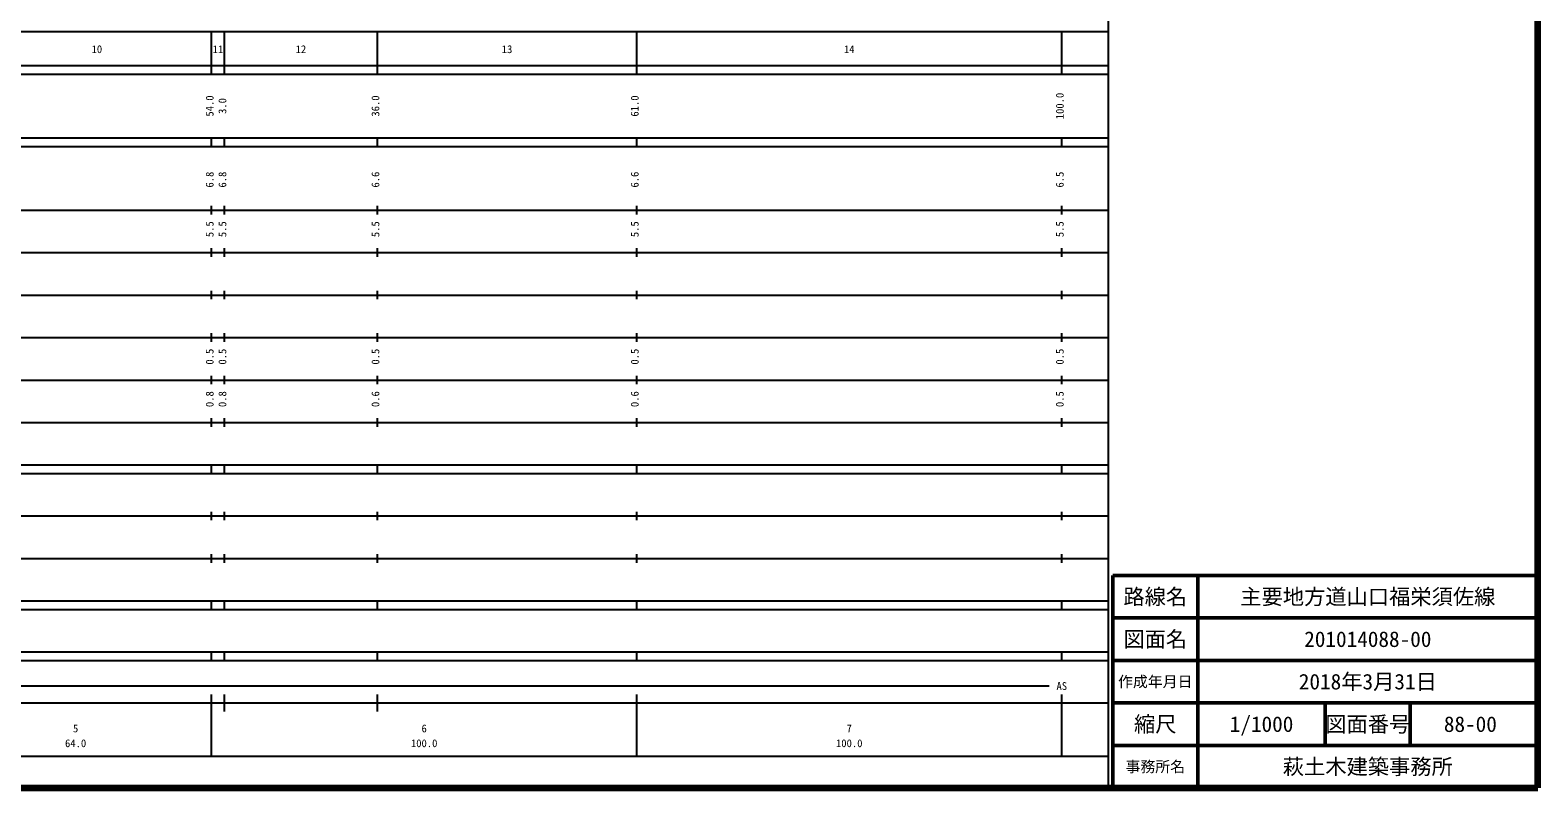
# Model space of a CAD drawing. Units: millimetres on the paper, enlarged 1000 times. Extents: x 40000 to 680000, y 20000 to 380000.
# Drawn here: x 325306 to 680000, y 20000 to 198357 of the extents above; entities that cross this region are included whole.
import ezdxf
from ezdxf.enums import TextEntityAlignment as Align

# ---------------------------------------------------------------- set-up
doc = ezdxf.new("R2010")
doc.units = ezdxf.units.MM
doc.header["$LTSCALE"] = 1000
for name, color, linetype, lineweight in [('M-TTL', 2, 'Continuous', 140), ('M-TTL-BAND', 7, 'Continuous', 25), ('M-TTL-FRAM', 2, 'Continuous', 50), ('M-TTL-LINE', 7, 'Continuous', 50)]:
    doc.layers.add(name, color=color, linetype=linetype, lineweight=lineweight)
doc.layers.add('M-TTL-TXT', color=7, linetype='Continuous')
doc.styles.add('ＭＳ ゴシック', font='')
doc.styles.get('ＭＳ ゴシック').set_extended_font_data('MS Gothic')

msp = doc.modelspace()

# ---------------------------------------------------------------- linework, layer by layer
at = {"layer": 'M-TTL'}
for p, q in [((680000, 20000), (680000, 380000)), ((40000, 20000), (680000, 20000))]:
    msp.add_line(p, q, dxfattribs=at)
at = {"layer": 'M-TTL-BAND'}
for p, q in [((579000, 20000), (579000, 370000)), ((68000, 198000), (579000, 198000)), ((368000, 188000), (368000, 198000)), ((371000, 188000), (371000, 198000)), ((407000, 188000), (407000, 198000)), ((468000, 188000), (468000, 198000)), ((568000, 188000), (568000, 198000)), ((40000, 190000), (579000, 190000)), ((40000, 188000), (579000, 188000)), ((40000, 173000), (579000, 173000)), ((40000, 171000), (579000, 171000)), ((368000, 171000), (368000, 173000)), ((371000, 171000), (371000, 173000)), ((407000, 171000), (407000, 173000)), ((468000, 171000), (468000, 173000)), ((568000, 171000), (568000, 173000)), ((368000, 155000), (368000, 157000)), ((371000, 155000), (371000, 157000)), ((407000, 155000), (407000, 157000)), ((468000, 155000), (468000, 157000)), ((568000, 155000), (568000, 157000)), ((40000, 156000), (579000, 156000)), ((46000, 146000), (579000, 146000)), ((368000, 145000), (368000, 147000)), ((371000, 145000), (371000, 147000)), ((407000, 145000), (407000, 147000)), ((468000, 145000), (468000, 147000)), ((568000, 145000), (568000, 147000)), ((52000, 136000), (579000, 136000)), ((368000, 135000), (368000, 137000)), ((371000, 135000), (371000, 137000)), ((407000, 135000), (407000, 137000)), ((468000, 135000), (468000, 137000)), ((568000, 135000), (568000, 137000)), ((46000, 126000), (579000, 126000)), ((368000, 125000), (368000, 127000)), ((371000, 125000), (371000, 127000)), ((407000, 125000), (407000, 127000)), ((468000, 125000), (468000, 127000)), ((568000, 125000), (568000, 127000)), ((52000, 116000), (579000, 116000)), ((368000, 115000), (368000, 117000)), ((371000, 115000), (371000, 117000)), ((407000, 115000), (407000, 117000)), ((468000, 115000), (468000, 117000)), ((568000, 115000), (568000, 117000)), ((368000, 105000), (368000, 107000)), ((371000, 105000), (371000, 107000)), ((407000, 105000), (407000, 107000)), ((468000, 105000), (468000, 107000)), ((568000, 105000), (568000, 107000)), ((46000, 106000), (579000, 106000)), ((40000, 96000), (579000, 96000)), ((368000, 94000), (368000, 96000)), ((371000, 94000), (371000, 96000)), ((407000, 94000), (407000, 96000)), ((468000, 94000), (468000, 96000)), ((568000, 94000), (568000, 96000)), ((40000, 94000), (579000, 94000)), ((49000, 84000), (579000, 84000)), ((368000, 83000), (368000, 85000)), ((371000, 83000), (371000, 85000)), ((407000, 83000), (407000, 85000)), ((468000, 83000), (468000, 85000)), ((568000, 83000), (568000, 85000)), ((368000, 73000), (368000, 75000)), ((371000, 73000), (371000, 75000)), ((407000, 73000), (407000, 75000)), ((468000, 73000), (468000, 75000)), ((568000, 73000), (568000, 75000)), ((40000, 74000), (579000, 74000)), ((40000, 64000), (579000, 64000)), ((368000, 62000), (368000, 64000)), ((371000, 62000), (371000, 64000)), ((407000, 62000), (407000, 64000)), ((468000, 62000), (468000, 64000)), ((568000, 62000), (568000, 64000)), ((40000, 62000), (579000, 62000)), ((40000, 52000), (579000, 52000)), ((40000, 50000), (579000, 50000)), ((368000, 50000), (368000, 52000)), ((371000, 50000), (371000, 52000)), ((407000, 50000), (407000, 52000)), ((468000, 50000), (468000, 52000)), ((568000, 50000), (568000, 52000)), ((71000, 44000), (565000, 44000)), ((40000, 40000), (579000, 40000)), ((368000, 27500), (368000, 42000)), ((371000, 38000), (371000, 42000)), ((407000, 38000), (407000, 42000)), ((468000, 27500), (468000, 42000)), ((568000, 27500), (568000, 42000)), ((68000, 27500), (579000, 27500))]:
    msp.add_line(p, q, dxfattribs=at)
at = {"layer": 'M-TTL-FRAM'}
for p, q in [((680000, 70000), (580000, 70000)), ((580000, 70000), (580000, 20000))]:
    msp.add_line(p, q, dxfattribs=at)
at = {"layer": 'M-TTL-LINE'}
for p, q in [((600000, 70000), (600000, 20000)), ((680000, 60000), (580000, 60000)), ((680000, 50000), (580000, 50000)), ((680000, 40000), (580000, 40000)), ((630000, 40000), (630000, 30000)), ((650000, 40000), (650000, 30000)), ((680000, 30000), (580000, 30000))]:
    msp.add_line(p, q, dxfattribs=at)

# ---------------------------------------------------------------- texts
at = {"layer": 'M-TTL-BAND', "style": 'ＭＳ ゴシック'}
for s, p in [('10', (341000, 192405)), ('11', (369500, 192405)), ('12', (389000, 192405)), ('13', (437500, 192405)), ('14', (518000, 192405)), ('AS', (568000, 42500)), ('5', (336000, 32523)), ('6', (418000, 32523)), ('7', (518000, 32523)), ('64.0', (336000, 29033)), ('100.0', (418000, 29033)), ('100.0', (518000, 29033))]:
    msp.add_text(s, height=1833, dxfattribs=at).set_placement(p, align=Align.BOTTOM_CENTER)
for s, p in [('54.0', (369000, 180500)), ('3.0', (372000, 180500)), ('36.0', (408000, 180500)), ('61.0', (469000, 180500)), ('100.0', (569000, 180500)), ('6.8', (369000, 163174)), ('6.8', (372000, 163174)), ('6.6', (408000, 163174)), ('6.6', (469000, 163174)), ('6.5', (569000, 163174)), ('5.5', (369000, 151500)), ('5.5', (372000, 151500)), ('5.5', (408000, 151500)), ('5.5', (469000, 151500)), ('5.5', (569000, 151500)), ('0.5', (369000, 121500)), ('0.5', (372000, 121500)), ('0.5', (408000, 121500)), ('0.5', (469000, 121500)), ('0.5', (569000, 121500)), ('0.8', (369000, 111500)), ('0.8', (372000, 111500)), ('0.6', (408000, 111500)), ('0.6', (469000, 111500)), ('0.5', (569000, 111500))]:
    msp.add_text(s, height=1833, rotation=90, dxfattribs=at).set_placement(p, align=Align.BOTTOM_CENTER)
at = {"layer": 'M-TTL-TXT', "style": 'ＭＳ ゴシック'}
for s, height, p in [('路線名', 3666, (590000, 65000)), ('路線名', 3666, (590000, 65000)), ('主要地方道山口福栄須佐線', 3666, (640000, 65000)), ('図面名', 3666, (590000, 55000)), ('図面名', 3666, (590000, 55000)), ('201014088-00', 3666, (640000, 55000)), ('作成年月日', 2566, (590000, 45000)), ('作成年月日', 2566, (590000, 45000)), ('2018年3月31日', 3666, (640000, 45000)), ('縮尺', 3666, (590000, 35000)), ('縮尺', 3666, (590000, 35000)), ('1/1000', 3666, (615000, 35000)), ('図面番号', 3666, (640000, 35000)), ('図面番号', 3666, (640000, 35000)), ('88-00', 3666, (664125, 35000)), ('事務所名', 2566, (590000, 25000)), ('事務所名', 2566, (590000, 25000)), ('萩土木建築事務所', 3666, (640000, 25000))]:
    msp.add_text(s, height=height, dxfattribs=at).set_placement(p, align=Align.MIDDLE_CENTER)

doc.saveas('drawing.dxf')
